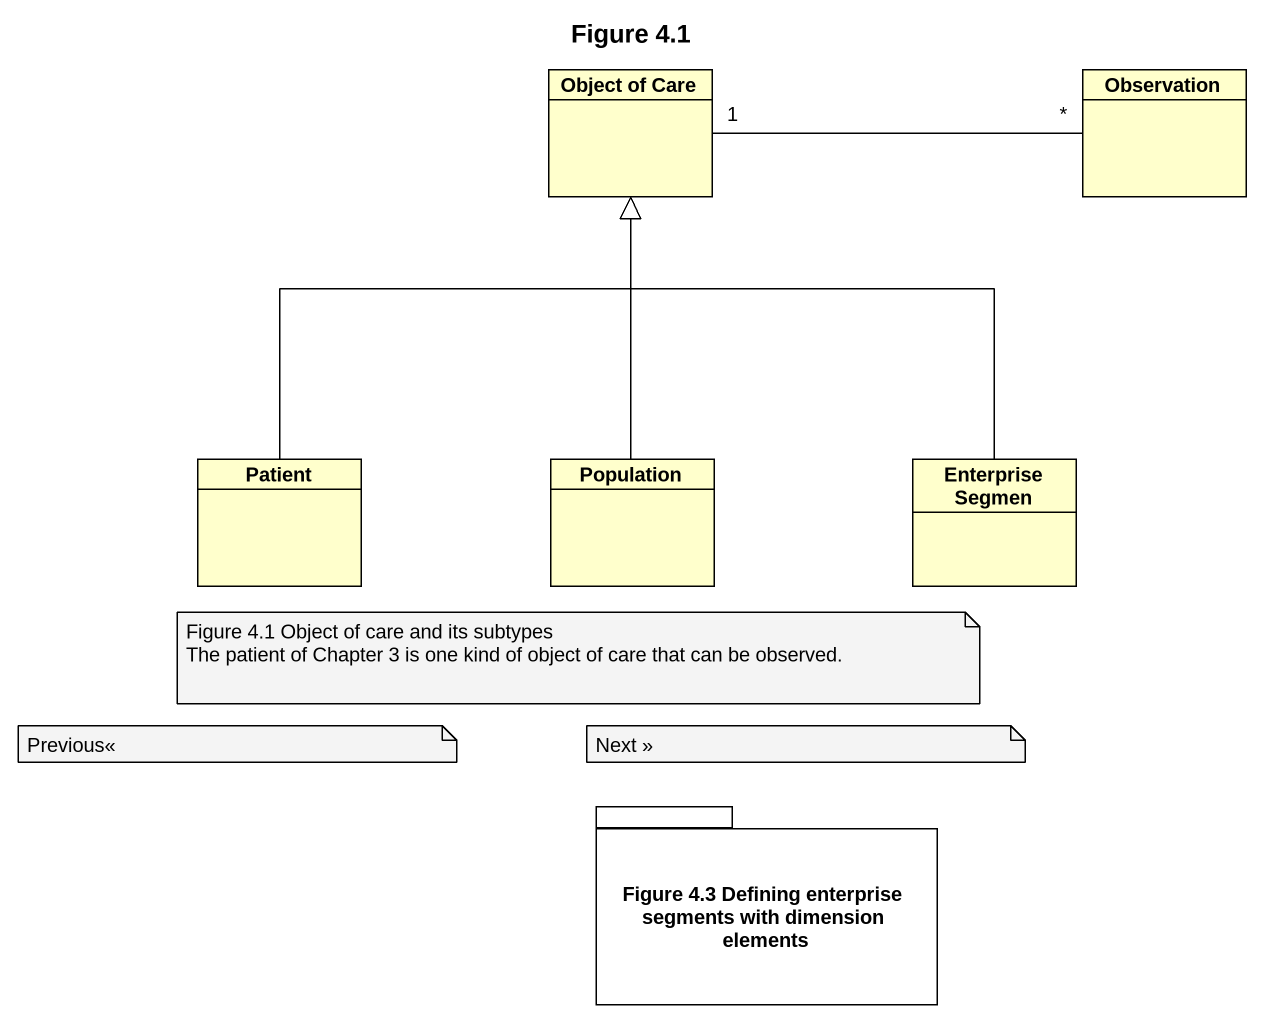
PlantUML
@startuml
title Figure 4.1
hide circle
hide empty members
class "Object of Care" as Object_of_Care
class Observation
class Patient
class Population
class "Enterprise Segmen" as Enterprise_Segmen
package "Figure 4.3 Defining enterprise segments with dimension elements" as Figure_4_3_Defining {
}
Object_of_Care "1" -right- "*" Observation
Patient -up-|> Object_of_Care
Population -up-|> Object_of_Care
Enterprise_Segmen -up-|> Object_of_Care
note as N1
  Figure 4.1 Object of care and its subtypes
  The patient of Chapter 3 is one kind of object of care that can be observed.
end note
note as N2
  Previous<<
end note
note as N3
  Next >>
end note
@enduml
